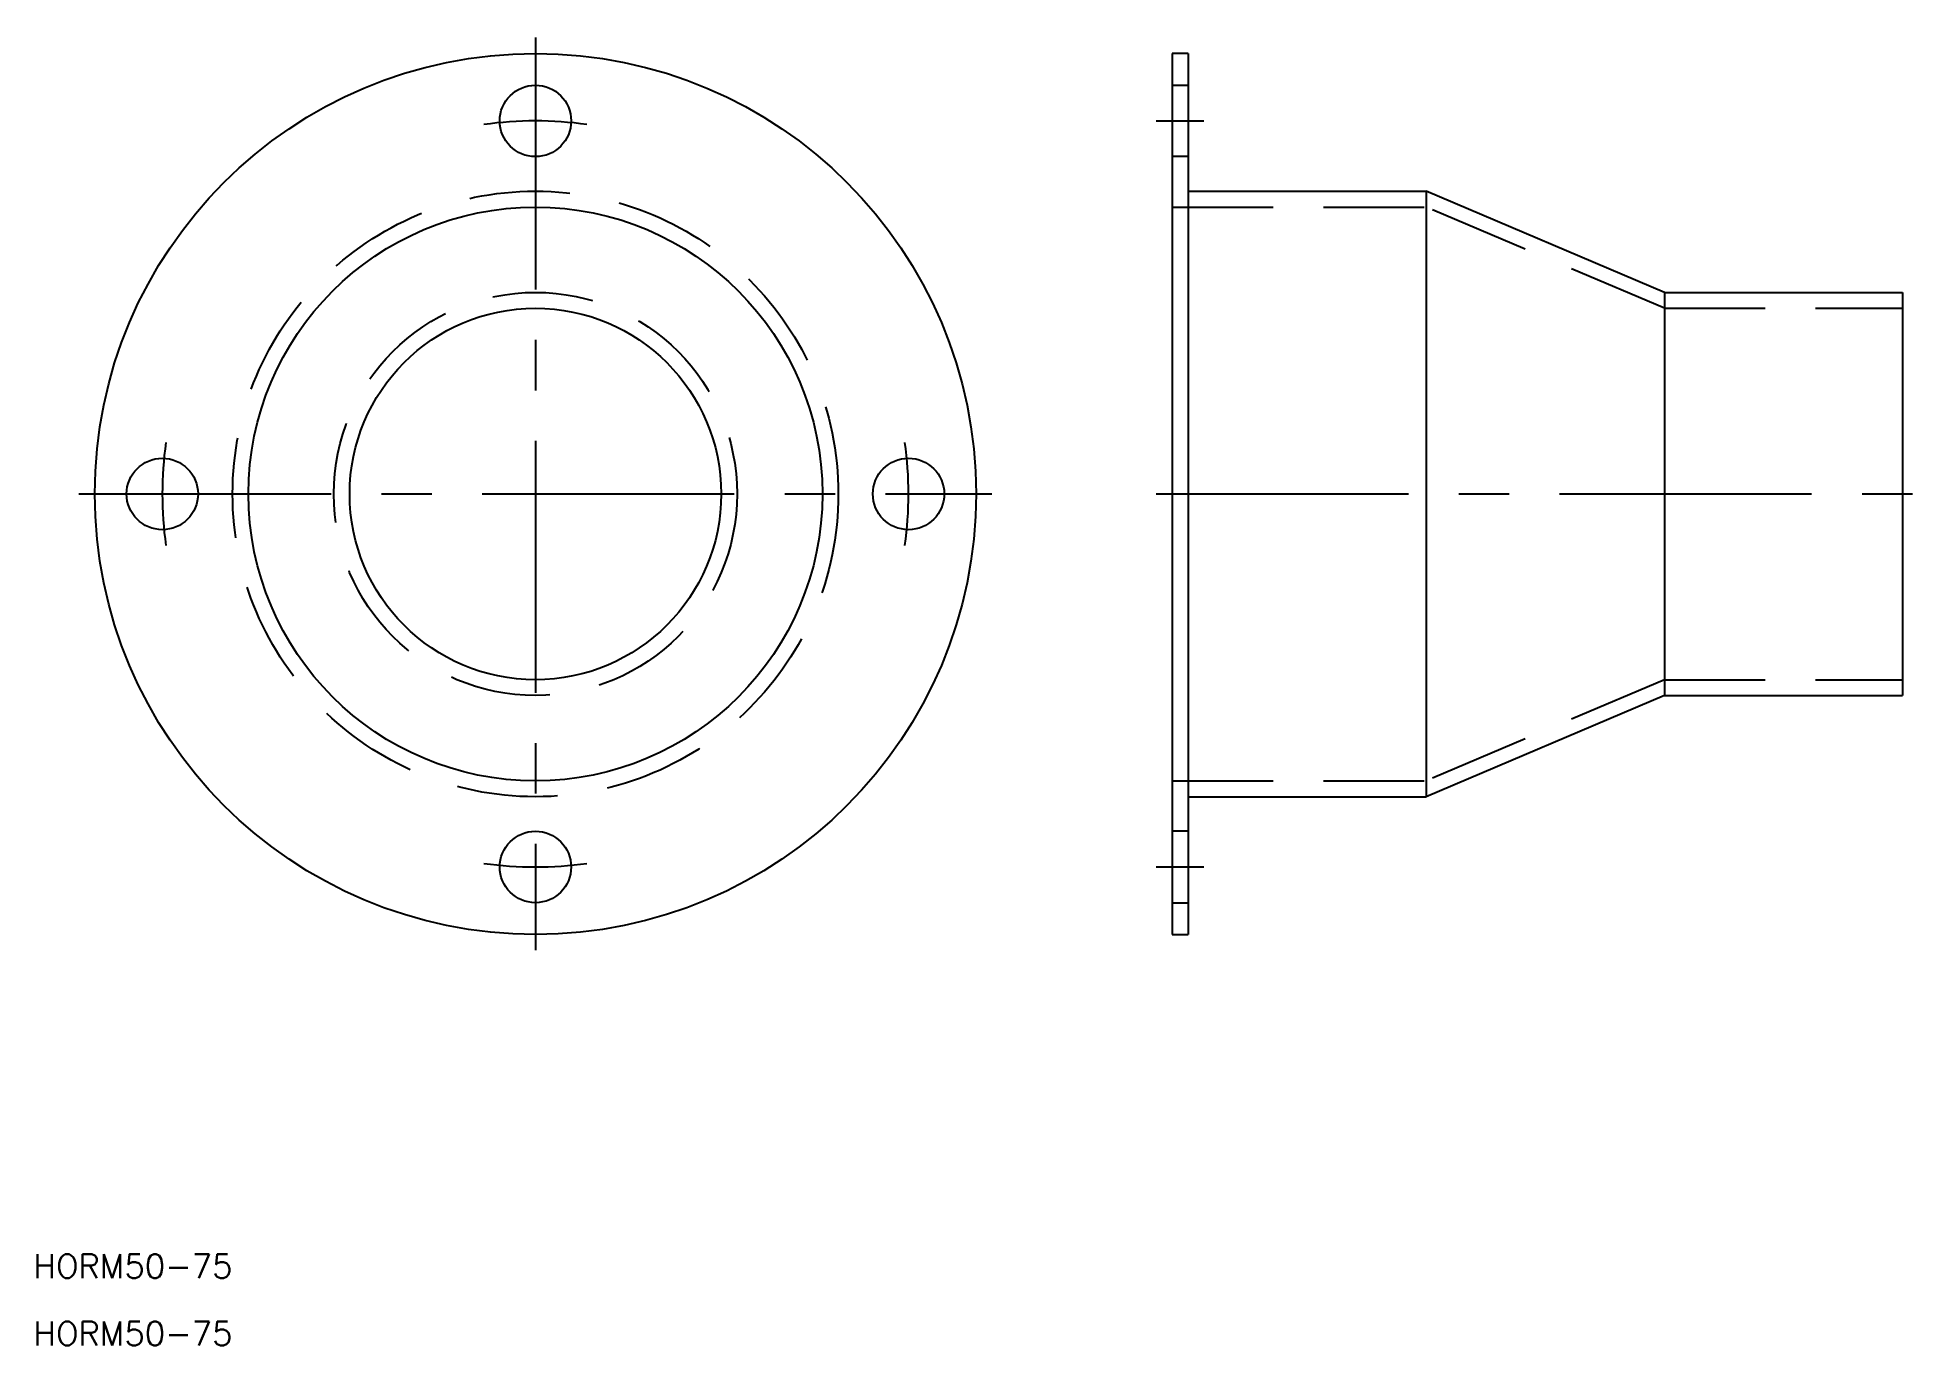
# Model space of a CAD drawing. Extents: x -63 to 174, y -107 to 58.
import ezdxf

# ---------------------------------------------------------------- set-up
doc = ezdxf.new("R2010")
doc.units = 0
doc.linetypes.add('CENTER', pattern=[50.8, 31.75, -6.35, 6.35, -6.35])
doc.linetypes.add('DASHED', pattern=[19.05, 12.7, -6.35])
doc.layers.get('0').update_dxf_attribs({"linetype": 'CONTINUOUS'})
doc.layers.add('CENTER', color=1, linetype='CENTER')
doc.styles.get("Standard").update_dxf_attribs({"font": 'txt.shx', "height": 3, "bigfont": 'bigfont.shx'})

msp = doc.modelspace()

# ---------------------------------------------------------------- linework, layer by layer
at = {"color": 7, "linetype": 'CONTINUOUS'}
for p, q in [((80.21, 55.5), (80.21, -55.5)), ((82.21, 55.5), (80.21, 55.5)), ((82.21, 55.5), (82.21, -55.5)), ((82.21, 38.15), (112.21, 38.15)), ((82.21, 38.15), (112.21, 38.15)), ((112.21, 38.15), (112.21, -38.15)), ((142.21, 25.4), (112.21, 38.15)), ((142.21, 25.4), (142.21, -25.4)), ((142.21, 25.4), (172.21, 25.4)), ((172.21, 25.4), (172.21, -25.4)), ((142.21, -25.4), (112.21, -38.15)), ((142.21, -25.4), (172.21, -25.4)), ((82.21, -38.15), (112.21, -38.15)), ((80.21, -55.5), (82.21, -55.5))]:
    msp.add_line(p, q, dxfattribs=at)
at = {"color": 3, "linetype": 'DASHED'}
for p, q in [((80.21, 51.5), (82.21, 51.5)), ((82.21, 42.5), (80.21, 42.5)), ((80.21, 36.15), (112.21, 36.15)), ((142.21, 23.4), (112.21, 36.15)), ((142.21, 23.4), (172.21, 23.4)), ((142.21, -23.4), (112.21, -36.15)), ((142.21, -23.4), (172.21, -23.4)), ((80.21, -36.15), (112.21, -36.15)), ((82.21, -42.5), (80.21, -42.5)), ((80.21, -51.5), (82.21, -51.5))]:
    msp.add_line(p, q, dxfattribs=at)
at = {"color": 7, "linetype": 'CONTINUOUS'}
for centre, radius in [((0, 0), 55.5), ((0, 47), 4.5), ((0, 0), 36.15), ((0, 0), 23.4), ((-47, 0), 4.5), ((47, 0), 4.5), ((0, -47), 4.5)]:
    msp.add_circle(centre, radius, dxfattribs=at)
at = {"color": 3, "linetype": 'DASHED'}
for radius in [38.15, 25.4]:
    msp.add_circle((0, 0), radius, dxfattribs=at)
at = {"layer": 'CENTER', "color": 1, "linetype": 'CENTER'}
for p, q in [((0, 57.5), (0, -57.5)), ((78.21, 47), (84.21, 47)), ((-57.5, 0), (57.5, 0)), ((78.21, 0), (174.21, 0)), ((78.21, -47), (84.21, -47))]:
    msp.add_line(p, q, dxfattribs=at)
for start, end in [(82.074, 97.926), (172.074, 187.926), (352.074, 7.926), (262.074, 277.926)]:
    msp.add_arc((0, 0), 47, start, end, dxfattribs=at)

# ---------------------------------------------------------------- texts
at = {"color": 7, "linetype": 'CONTINUOUS'}
for p in [(-63.22, -98.79), (-63.22, -107.28)]:
    msp.add_text('HORM50-75', height=3, dxfattribs=at).set_placement(p)

doc.saveas('drawing.dxf')
